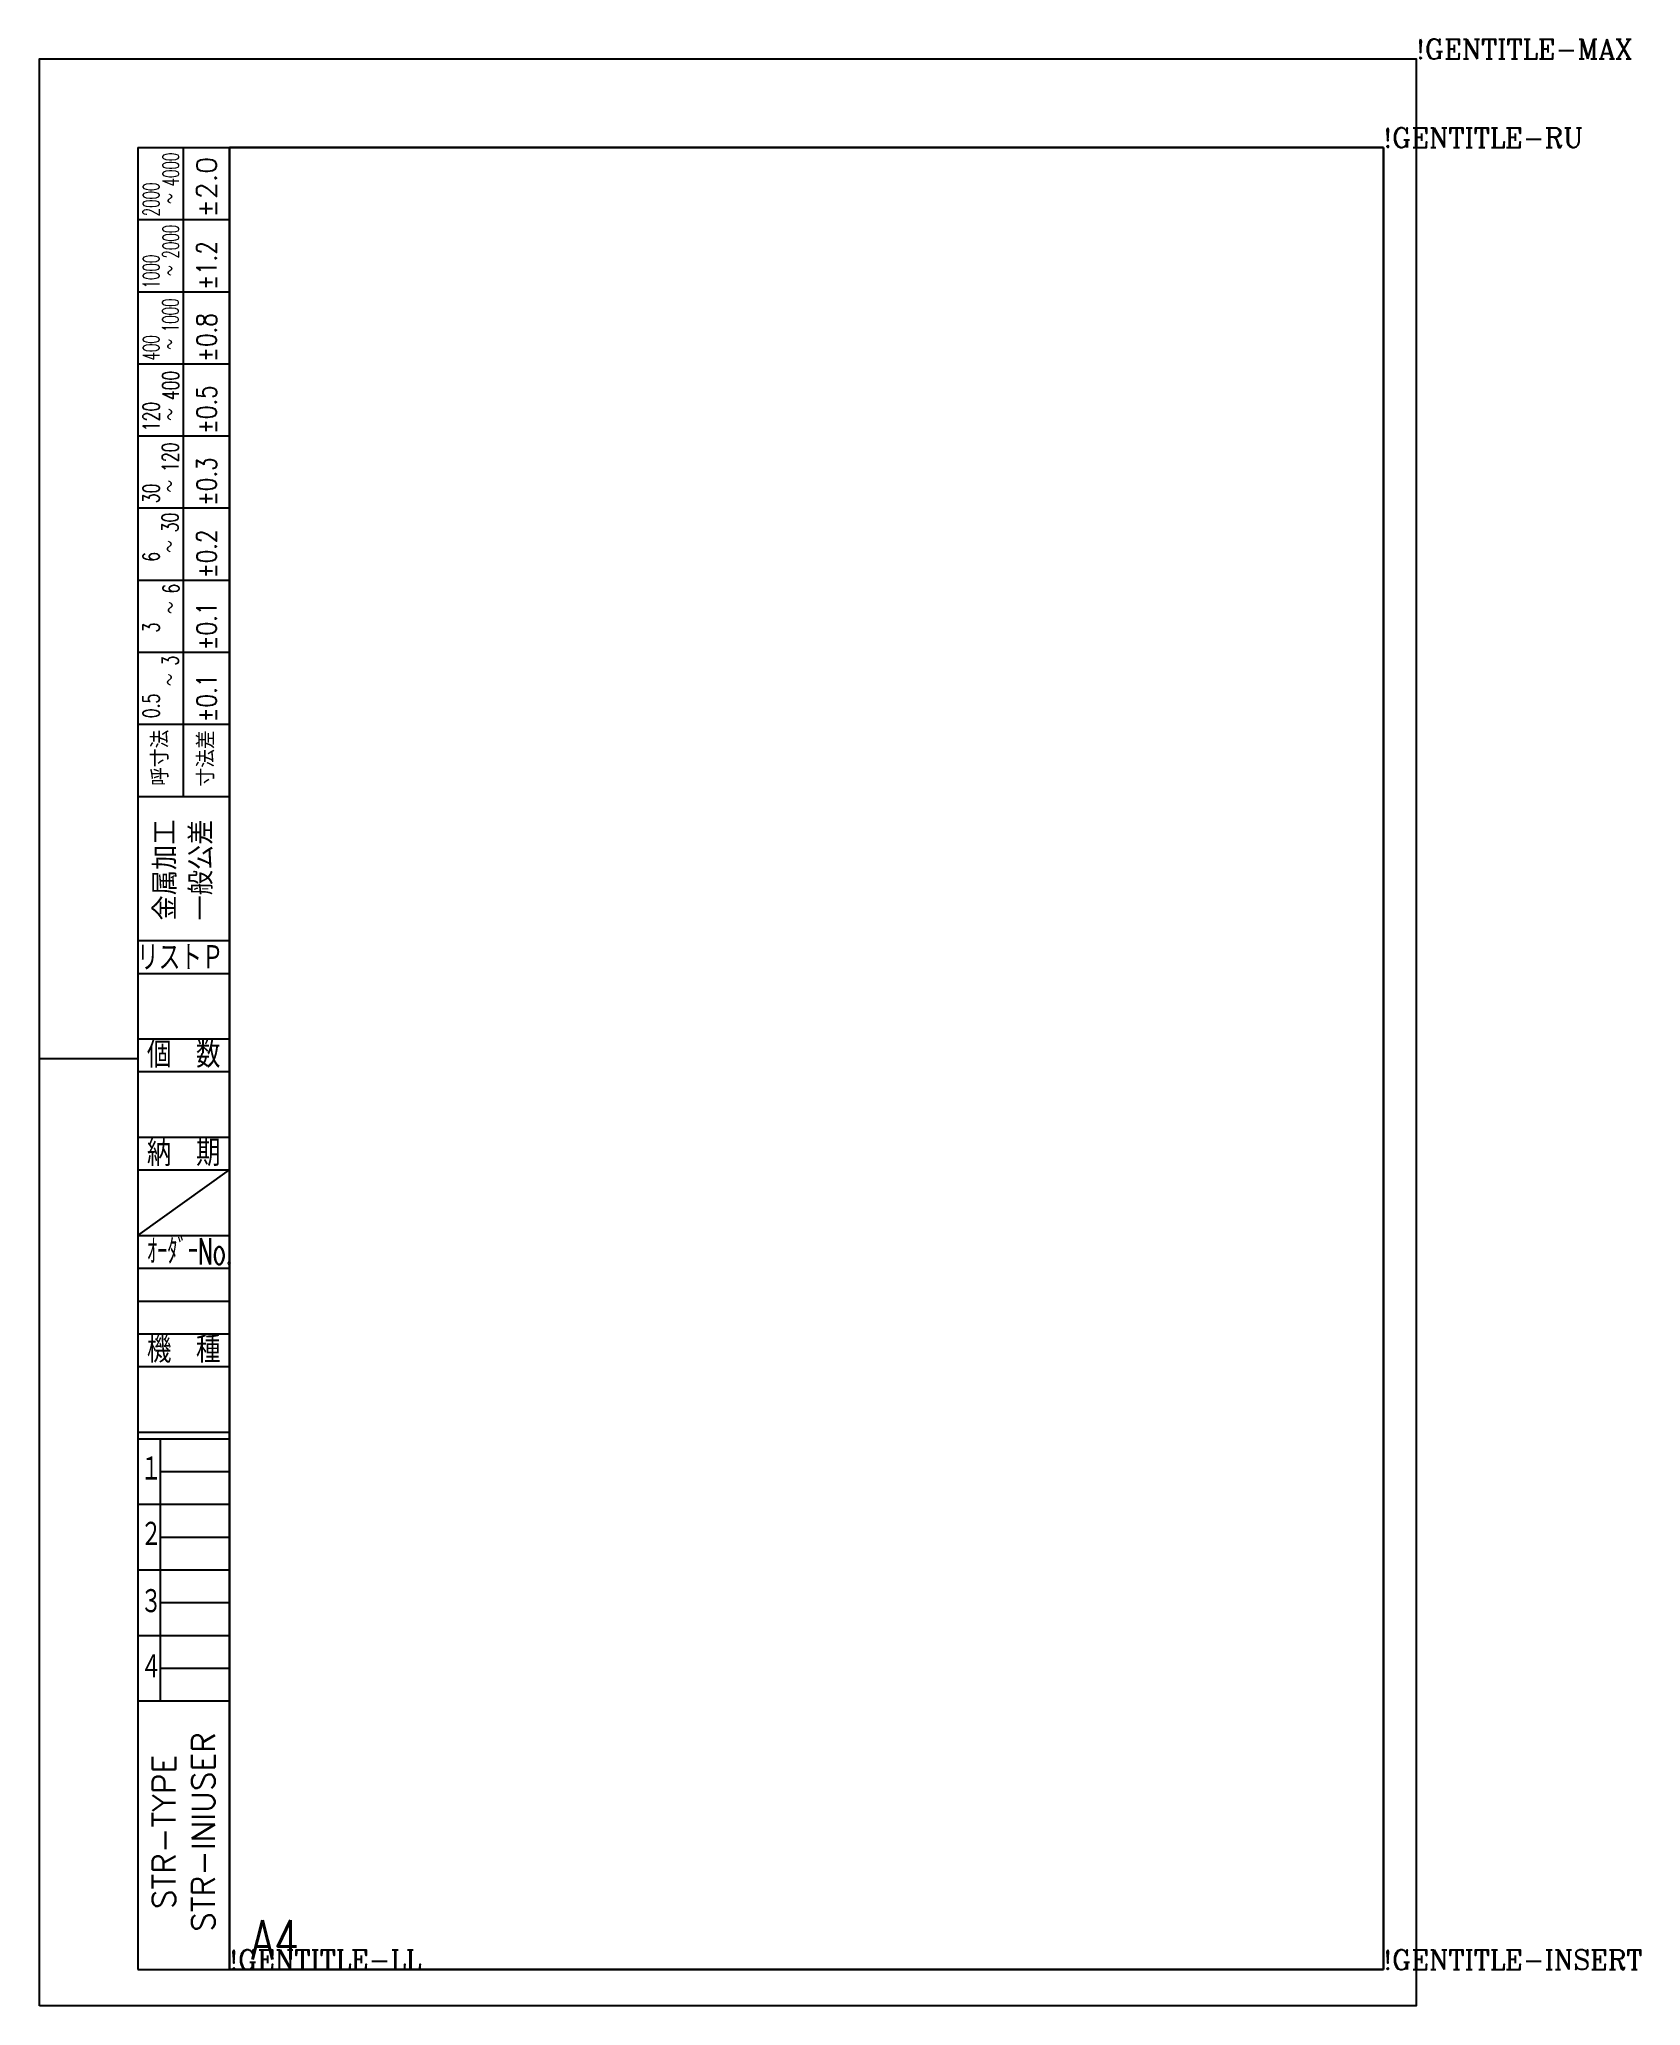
# Model space of a CAD drawing. Extents: x 0 to 244, y 0 to 300.
import ezdxf
from ezdxf.enums import TextEntityAlignment as Align

# ---------------------------------------------------------------- set-up
doc = ezdxf.new("R2010")
doc.units = 0
doc.layers.get('Defpoints').update_dxf_attribs({"linetype": 'CONTINUOUS'})
doc.layers.add('AM_BOR', color=7, linetype='CONTINUOUS', lineweight=30)
doc.styles.add('ACJISTS', font='romanc.shx', dxfattribs={"height": 1, "bigfont": 'extfont2.shx'})
doc.styles.add('TM_WAKU1', font='SIMPLEX.shx', dxfattribs={"bigfont": 'extfont2.shx'})
doc.styles.add('TM_WAKU2', font='SIMPLEX.shx', dxfattribs={"width": 0.75, "bigfont": 'EXTFONT.shx'})
doc.styles.add('TOYO-SEET1', font='SIMPLEX.shx', dxfattribs={"bigfont": 'extfont2.shx'})

msp = doc.modelspace()

# ---------------------------------------------------------------- linework, layer by layer
at = {"layer": 'AM_BOR', "color": 1, "lineweight": 25}
for p, q in [((15, 283.5), (15, 5.5)), ((15, 283.5), (29, 283.5)), ((22, 184.5), (22, 283.5)), ((15, 272.5), (29, 272.5)), ((15, 261.5), (29, 261.5)), ((15, 250.5), (29, 250.5)), ((15, 239.5), (29, 239.5)), ((15, 228.5), (29, 228.5)), ((15, 217.5), (29, 217.5)), ((15, 206.5), (29, 206.5)), ((15, 195.5), (29, 195.5)), ((15, 184.5), (29, 184.5)), ((15, 162.5), (29, 162.5)), ((15, 157.5), (29, 157.5)), ((15, 147.5), (29, 147.5)), ((0, 144.5), (15, 144.5)), ((15, 142.5), (29, 142.5)), ((15, 132.5), (29, 132.5)), ((15, 117.5), (29, 127.5)), ((15, 127.5), (29, 127.5)), ((15, 117.5), (29, 117.5)), ((15, 112.5), (29, 112.5)), ((15, 107.5), (29, 107.5)), ((15, 102.5), (29, 102.5)), ((15, 97.5), (29, 97.5)), ((15, 87.5), (29, 87.5)), ((15, 86.5), (29, 86.5)), ((18.5, 46.5), (18.5, 86.5)), ((18.5, 81.5), (29, 81.5)), ((15, 76.5), (29, 76.5)), ((18.5, 71.5), (29, 71.5)), ((15, 66.5), (29, 66.5)), ((18.5, 61.5), (29, 61.5)), ((15, 56.5), (29, 56.5)), ((18.5, 51.5), (29, 51.5)), ((15, 46.5), (29, 46.5)), ((15, 5.5), (29, 5.5))]:
    msp.add_line(p, q, dxfattribs=at)
at = {"layer": 'AM_BOR'}
for p, q in [((29, 5.5), (29, 283.5)), ((29, 283.5), (205, 283.5)), ((205, 5.5), (205, 283.5)), ((29, 5.5), (205, 5.5)), ((29, 5.5), (205, 5.5))]:
    msp.add_line(p, q, dxfattribs=at)
at = {"layer": 'Defpoints', "color": 1, "lineweight": 25}
msp.add_lwpolyline([(0, 0), (0, 297), (210, 297), (210, 0)], close=True, dxfattribs=at)

# ---------------------------------------------------------------- texts
at = {"layer": 'AM_BOR', "style": 'ACJISTS'}
for s, p in [('!GENTITLE-MAX', (210, 297)), ('!GENTITLE-RU', (205, 283.5)), ('!GENTITLE-LL', (29, 5.5)), ('!GENTITLE-INSERT', (205, 5.5))]:
    msp.add_text(s, height=3, dxfattribs=at).set_placement(p)
at = {"layer": 'AM_BOR', "color": 1, "lineweight": 25, "style": 'TOYO-SEET1'}
for s, height, width, p in [('～ 4000', 2.5, 0.6, (21.293, 274.878)), ('2000', 2.5, 0.6, (18.3, 273)), ('～ 2000', 2.5, 0.6, (21.293, 263.878)), ('±1.2', 3, 0.8, (27, 261.8)), ('1000', 2.5, 0.6, (18.3, 262)), ('～ 1000', 2.5, 0.6, (21.244, 252.646)), ('±0.8', 3, 0.8, (27, 250.8)), ('400', 2.5, 0.6, (18.3, 251)), ('～ 400', 2.5, 0.7, (21.267, 241.805)), ('±0.5', 3, 0.8, (27, 239.8)), ('120', 2.5, 0.7, (18.3, 240.2)), ('～ 120', 2.5, 0.7, (21.216, 230.862)), ('±0.3', 3, 0.8, (27, 228.8)), ('30', 2.5, 0.7, (18.3, 229.225)), ('～ 30', 2.5, 0.7, (21.19, 221.662)), ('±0.2', 3, 0.8, (27, 217.8)), ('6', 2.5, 0.7, (18.3, 220.292)), ('～ 6', 2.5, 0.7, (21.344, 212.313)), ('±0.1', 3, 0.8, (27, 206.8)), ('3', 2.5, 0.7, (18.3, 209.505)), ('～ 3', 2.5, 0.7, (21.216, 201.329)), ('±0.1', 3, 0.8, (27, 195.8)), ('0.5', 2.5, 0.7, (18.3, 196.421))]:
    msp.add_text(s, height=height, rotation=90, dxfattribs=dict(at, width=width)).set_placement(p)
for s, height, p in [('±2.0', 3, (27, 272.8)), ('呼寸法', 2.6, (19.716, 186.097)), ('寸法差', 2.6, (26.696, 185.995)), ('金属加工', 3.5, (20.926, 165.565)), ('一般公差', 3.5, (26.426, 165.565))]:
    msp.add_text(s, height=height, rotation=90, dxfattribs=at).set_placement(p)
for s, width, p in [('リストＰ', 0.75, (14.902, 157.901)), ('個\u3000数', 0.85, (16.403, 143.1)), ('納\u3000期', 0.85, (16.403, 128.1)), ('ｵｰﾀﾞｰNo.', 0.6, (16.403, 113.1)), ('機\u3000種', 0.85, (16.403, 98.1)), ('１', 0.75, (15.403, 79.884)), ('２', 0.75, (15.403, 69.918)), ('３', 0.75, (15.403, 59.65)), ('４', 0.75, (15.403, 49.685))]:
    msp.add_text(s, height=4, dxfattribs=dict(at, width=width)).set_placement(p)
at = {"layer": 'AM_BOR', "color": 1, "lineweight": 25, "style": 'TM_WAKU2', "width": 0.75}
msp.add_text('A4', height=6, dxfattribs=at).set_placement((32.3, 13.05), align=Align.TOP_LEFT)
at = {"layer": 'AM_BOR', "color": 7, "style": 'TM_WAKU1', "flags": 8}
for tag, text, p in [('STR-INIUSER', 'ユーザー名', (25, 26.5)), ('STR-TYPE', '機種名', (19, 26.5))]:
    msp.add_attdef(tag, text=text, height=3.5, rotation=90, dxfattribs=at).set_placement(p, align=Align.MIDDLE)

doc.saveas('drawing.dxf')
